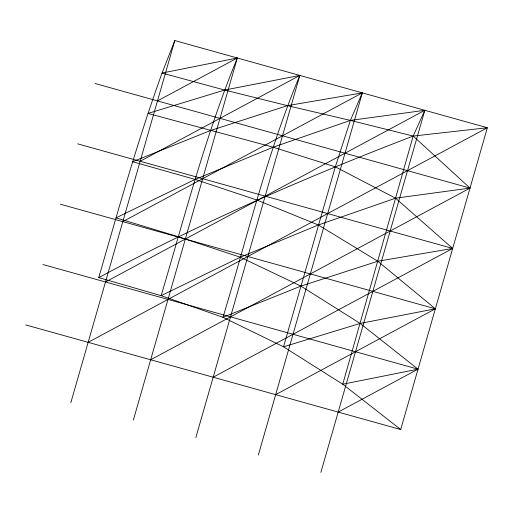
<?xml version="1.0" encoding="UTF-8"?>
<svg xmlns="http://www.w3.org/2000/svg" width="513" height="513" viewBox="0 0 513 513"><rect width="100%" height="100%" fill="white"/><g stroke="black" fill="none" stroke-linecap="round" stroke-linejoin="round"><path stroke-width="0.77" d="M70.826 402.699L174.811 40.559L487.35 127.737L400.698 429.522L25.65 324.902M133.335 420.134L237.32 57.995L162.044 73.051C137.766 140.222 118.58 209.06 98.752 277.636L161.165 295.661L222.982 317.297L283.516 346.814L342.748 384.218L400.698 429.522M195.844 437.57L299.829 75.43L224.623 90.044L147.981 113.437L273.179 147.205L335.322 166.853L395.555 198.191L452.69 248.452L213.171 377.215M258.347 455.005L362.332 92.866L287.434 105.652L210.548 130.52L132.63 161.71L195.094 179.415L257.071 200.096L318.355 224.995L377.786 261.239L435.357 308.807L275.68 394.651M320.856 472.441L424.841 110.301L350.379 120.401L273.179 147.205L195.094 179.415L115.989 217.871L178.261 236.73L240.27 257.205L300.9 286.1L360.152 323.421L418.024 369.168L338.189 412.086M174.811 40.559L162.044 73.051L224.623 90.044L287.434 105.652L350.379 120.401L413.177 136.06L487.35 127.737L88.159 342.338M157.478 100.914L237.32 57.995C205.649 135.06 184.808 215.928 161.165 295.661L240.27 257.205L318.355 224.995L395.555 198.191L470.017 188.098L413.177 136.06C305.806 177.28 200.102 223.123 98.752 277.636M140.152 161.274L299.829 75.43C267.023 153.554 247.484 236.378 222.982 317.297L300.9 286.1L377.786 261.239L452.69 248.452L77.643 143.832M122.819 221.629L362.332 92.866L350.379 120.401L335.322 166.853L283.516 346.814L360.152 323.421L435.357 308.807L60.31 204.193M105.486 281.983L424.841 110.301L413.177 136.06L342.748 384.218L418.024 369.168L42.983 264.548M150.668 359.78L470.017 188.098L94.976 83.478"/></g></svg>
